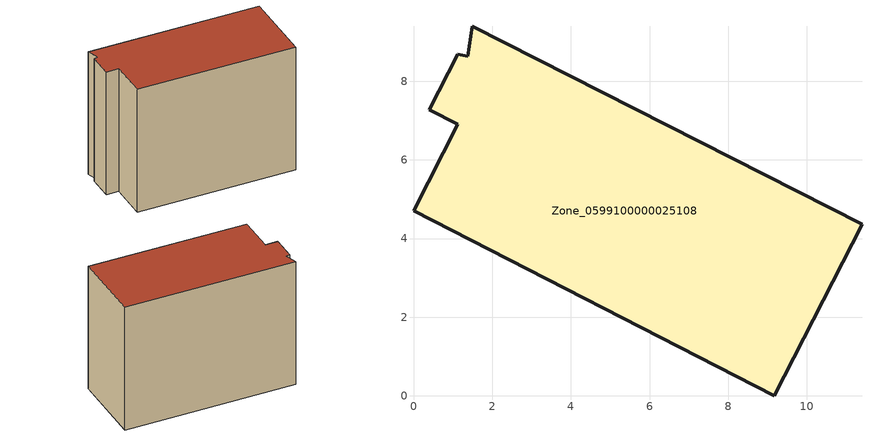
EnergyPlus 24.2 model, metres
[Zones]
Zone_0599100000025108
 floor ground (C_G): 11.4,4.36 9.17,0 0,4.71 1.13,6.9 0.41,7.27 1.13,8.68 1.38,8.63 1.5,9.4 z3.88
 wall outside (C_F): 9.17,0 11.4,4.36 1.5,9.4 1.38,8.63 1.13,8.68 0.41,7.27 1.13,6.9 0,4.71 9.17,0 z3.88:12.44
 roof outside (C_R): 1.13,8.68 0.41,7.27 1.13,6.9 0,4.71 9.17,0 11.4,4.36 1.5,9.4 1.38,8.63 z12.44
[BUILDING]
Pand.0599100000025108: North Axis=0; Terrain=City; Loads Convergence Tolerance Value=0.04; Temperature Convergence Tolerance Value=0.4; Solar Distribution=FullExterior; Maximum Number of Warmup Days=25; Minimum Number of Warmup Days=1
[Site:Location]
Rotterdam.The.Hague.AP_ZH_NLD Design_Conditions: Latitude=51.96; Longitude=4.45; Time Zone=1; Elevation=-4.5
[SITE:GROUNDTEMPERATURE:BUILDINGSURFACE]
18, 18, 18, 18, 18, 18, 18, 18, 18, 18, 18, 18
[MATERIAL] Thermal Absorptance=0.9; Solar Absorptance=0.7; Visible Absorptance=0.7
Name | Roughness | Thickness | Conductivity | Density | Specific Heat
G.TI.1992-2005 | MediumSmooth | 0.15 | 0.06 | 540 | 1210
F.TI.1992-2005 | Rough | 0.3 | 0.12 | 1920 | 840
R.TI.1992-2005 | MediumRough | 0.2 | 0.08 | 1500 | 1000
[CONSTRUCTION]
C_G: G.TI.1992-2005
C_F: F.TI.1992-2005
C_R: R.TI.1992-2005
[ZONE]
Zone_0599100000025108: Type=1; Multiplier=1; Ceiling Height=Autocalculate; Volume=Autocalculate; Floor Area=autocalculate; Part of Total Floor Area=Yes
[ZONEINFILTRATION:DESIGNFLOWRATE]
Infil_Zone_0599100000025108: Zone or ZoneList or Space or SpaceList=Zone_0599100000025108; Schedule=AlwaysOn; Design Flow Rate Calculation Method=Flow/Area; Flow Rate per Floor Area=0.0015; Constant Term Coefficient=1; Temperature Term Coefficient=0; Velocity Term Coefficient=0; Velocity Squared Term Coefficient=0
[HVACTEMPLATE:ZONE:IDEALLOADSAIRSYSTEM]
Zone_0599100000025108: Maximum Heating Supply Air Temperature=50; Minimum Cooling Supply Air Temperature=13; Maximum Heating Supply Air Humidity Ratio=0.0156; Minimum Cooling Supply Air Humidity Ratio=0.0077; Heating Limit=NoLimit; Cooling Limit=NoLimit; Dehumidification Control Type=ConstantSensibleHeatRatio; Cooling Sensible Heat Ratio=0.7; Dehumidification Setpoint=60; Humidification Control Type=None; Humidification Setpoint=30; Outdoor Air Method=None; Outdoor Air Flow Rate per Person=0.00944; Outdoor Air Flow Rate per Zone Floor Area=0; Outdoor Air Flow Rate per Zone=0; Demand Controlled Ventilation Type=None; Outdoor Air Economizer Type=NoEconomizer; Heat Recovery Type=None; Sensible Heat Recovery Effectiveness=0.7; Latent Heat Recovery Effectiveness=0.65
[ZONECONTROL:THERMOSTAT]
ThermostatControl_Zone_0599100000025108: Zone or ZoneList=Zone_0599100000025108; Control Type Schedule=DualSetpointControlType; Control 1=Thermostat_Zone_0599100000025108; Temperature Difference Between Cutout And Setpoint=0
[THERMOSTATSETPOINT:DUALSETPOINT]
Thermostat_Zone_0599100000025108: Heating Setpoint Temperature Schedule=HeatingSetpoint_Zone_0599100000025108; Cooling Setpoint Temperature Schedule=CoolingSetpoint_Zone_0599100000025108
[SCHEDULE:COMPACT]
HeatingSetpoint_Zone_0599100000025108: Through: 12/31, For: AllDays, Until: 24:00, 21
CoolingSetpoint_Zone_0599100000025108: Through: 12/31, For: AllDays, Until: 24:00, 24
DualSetpointControlType: Through: 12/31, For: AllDays, Until: 24:00, 4
AlwaysOn: Through: 12/31, For: AllDays, Until: 24:00, 1
